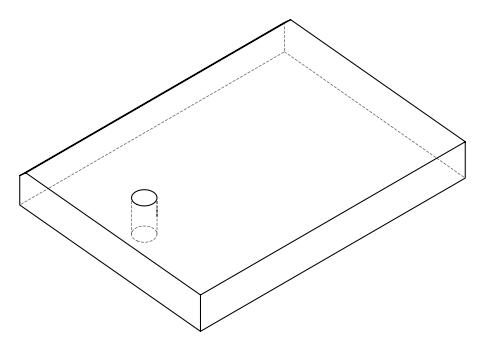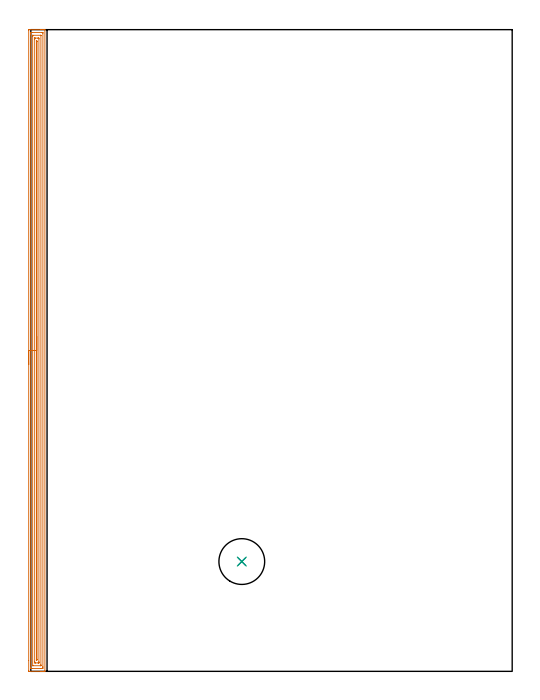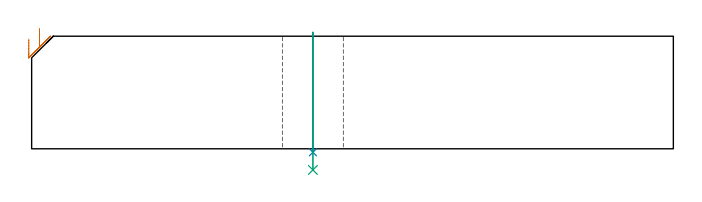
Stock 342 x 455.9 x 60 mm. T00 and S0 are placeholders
(PLAN: 3 operations, 2 tool changes, 19 min)
(1 AREA_MILL | FG_CHAMFER_SURFACE | UGT0205_001 | 18.4 min | 30109 mm3)
(2 INDEXABLE_INSERT_DRILL_THROUGH_HOLE_FROM_SOLID | STEP1HOLE | NXT0302_013 | 0.26 min | 20751 mm3)
(3 DRILL_TO_ENLARGE_THROUGH_HOLE | STEP1HOLE | UGT0301_001 | 0.29 min | 29001 mm3)
(TOOL UGT0205_001 | Chamfer Mill 20 x 3 x 45 deg. | D20 FL50 Z2)
(TOOL NXT0302_013 | Index. Insert Drill 21mm [880-D2100L25-05] | D21 PA176 FL105 Z2)
(TOOL UGT0301_001 | Twist Drill 32.5 mm | D32.5 PA118 FL185 Z2)
(OP 1 AREA_MILL)
G17 G21 G94 G90
T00 M6
G54
G17 G0 G90 X-1.5 Y217.95 S1061 M3
G43 Z70. H0
Z58.5
G94 G1 Y217.988 Z57.628 F250.
Y218.102 Z56.764
Y218.291 Z55.912
Y218.553 Z55.08
Y218.887 Z54.274
Y219.29 Z53.5
Y219.758 Z52.764
Y220.29 Z52.072
Y220.879 Z51.429
Y221.522 Z50.84
Y222.214 Z50.308
Y222.95 Z49.84
Y223.724 Z49.437
Y224.53 Z49.103
Y225.362 Z48.841
Y226.214 Z48.652
Y227.078 Z48.538
Y227.95 Z48.5
Y455.283
X-1.496 Y455.716 Z48.502
X-1.492 Y455.89 Z48.506
X-1.315 Y455.9 Z48.683
X6.896 Z56.89
X7.442 Z57.439
X7.778 Z57.774
X8.324 Z58.32
X8.66 Z58.655
X9.331 Z59.331
X9.651 Z59.651
X9.994 Y455.894 Z59.984
X9.997 Y455.892 Z59.988
X10. Y455.73 Z60.
Y0.17
X9.997 Y0.008 Z59.988
X9.994 Y0.006 Z59.984
X9.651 Y0. Z59.65
X9.331 Z59.331
X8.66 Z58.655
X7.442 Z57.439
X6.896 Z56.89
X-1.316 Y0.001 Z48.682
X-1.492 Y0.01 Z48.506
X-1.499 Y0.187 Z48.499
X-1.5 Y7.721 Z48.5
Y227.95
X-0.086 Z49.914
Y452.604
X-0.084 Y453.421 Z49.916
X-0.083 Y453.497 Z49.917
X-0.067 Y453.89 Z49.933
X0.326 Y453.898 Z50.326
X0.722 Y453.899 Z50.722
X1.206 Y453.9 Z51.206
X7.778 Y453.899 Z57.778
X8.264 Y453.897 Z58.264
X8.482 Y453.89 Z58.482
X8.579 Y453.87 Z58.579
X8.585 Y453.573 Z58.585
Y453.497
X8.586 Y3.296 Z58.586
X8.584 Y2.48 Z58.584
X8.583 Y2.403 Z58.583
X8.567 Y2.01 Z58.567
X8.174 Y2.002 Z58.174
X7.778 Y2.001 Z57.778
X7.294 Y2. Z57.294
X0.722 Y2.001 Z50.722
X0.236 Y2.003 Z50.236
X0.018 Y2.01 Z50.018
X-0.079 Y2.03 Z49.921
X-0.085 Y2.327 Z49.915
Y2.403
X-0.086 Y227.95 Z49.914
X1.328 Z51.328
Y451.096
X1.33 Y451.71 Z51.33
X1.332 Y451.85 Z51.332
X1.334 Y451.882 Z51.334
X1.337 Y451.89 Z51.337
X1.355 Y451.893 Z51.355
X1.418 Y451.899 Z51.418
X6.896 Z56.896
X7.083 Y451.897 Z57.083
X7.136 Y451.894 Z57.136
X7.164 Y451.89 Z57.164
X7.165 Y451.876 Z57.165
X7.169 Y451.803 Z57.169
X7.171 Y451.71 Z57.171
Y4.804
X7.17 Y4.19 Z57.17
X7.168 Y4.05 Z57.168
X7.165 Y4.018 Z57.165
X7.163 Y4.01 Z57.163
X7.145 Y4.007 Z57.145
X7.082 Y4.001 Z57.082
X1.604 Z51.604
X1.417 Y4.003 Z51.417
X1.364 Y4.006 Z51.364
X1.336 Y4.01 Z51.336
X1.335 Y4.024 Z51.335
X1.331 Y4.097 Z51.331
X1.329 Y4.19 Z51.329
X1.328 Y227.95 Z51.328
X2.743 Z52.743
Y449.031
X2.746 Y449.661 Z52.746
X2.75 Y449.873 Z52.75
X2.756 Y449.891 Z52.756
X2.778 Y449.894 Z52.778
X2.832 Y449.898 Z52.832
X2.939 Y449.9 Z52.939
X3.368 Z53.368
X5.132 Z55.132
X5.156 Z55.156
X5.564 Y449.89 Z55.564
X5.75 Y449.879 Z55.75
X5.752 Y449.772 Z55.752
X5.757 Y449.291 Z55.757
Y6.869
X5.754 Y6.239 Z55.754
X5.75 Y6.027 Z55.75
X5.744 Y6.009 Z55.744
X5.722 Y6.006 Z55.722
X5.668 Y6.002 Z55.668
X5.561 Y6.001 Z55.561
X5.132 Y6. Z55.132
X3.368 Z53.368
X3.344 Z53.344
X2.936 Y6.01 Z52.936
X2.749 Y6.021 Z52.749
X2.748 Y6.128 Z52.748
X2.743 Y6.609 Z52.743
Y227.95
X4.157 Z54.157
Y447.338
X4.158 Y447.433 Z54.158
X4.164 Y447.621 Z54.164
X4.176 Y447.89 Z54.176
X4.25 Y447.892 Z54.25
X4.335 Y447.89 Z54.335
X4.341 Y447.527 Z54.341
X4.343 Y447.338 Z54.343
Y8.562
X4.342 Y8.467 Z54.342
X4.336 Y8.279 Z54.336
X4.324 Y8.01 Z54.324
X4.25 Y8.008 Z54.25
X4.165 Y8.01 Z54.165
X4.159 Y8.373 Z54.159
X4.157 Y8.562 Z54.157
Y227.95
Y228.822 Z54.195
Y229.686 Z54.309
Y230.538 Z54.498
Y231.37 Z54.76
Y232.176 Z55.094
Y232.95 Z55.497
Y233.686 Z55.965
Y234.378 Z56.496
Y235.021 Z57.086
Y235.61 Z57.729
Y236.142 Z58.421
Y236.61 Z59.157
Y237.013 Z59.931
Y237.347 Z60.737
Y237.609 Z61.569
Y237.798 Z62.42
Y237.912 Z63.285
Y237.95 Z64.157
G0 Z70.
M5
M2
(OP 2 INDEXABLE_INSERT_DRILL_THROUGH_HOLE_FROM_SOLID)
G17 G21 G94 G90
T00 M6
G54
G17 G0 G90 X149.9 Y78. S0 M3
G43 Z70. H1
G94 G81 G98 Z-1.867 F250. R62.
G80
M5
M2
(OP 3 DRILL_TO_ENLARGE_THROUGH_HOLE)
G17 G21 G94 G90
T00 M6
G54
G17 G0 G90 X149.9 Y78. S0 M3
G43 Z70. H0
G94 G81 G98 Z-11.264 F250. R62.
G80
M5
M2
